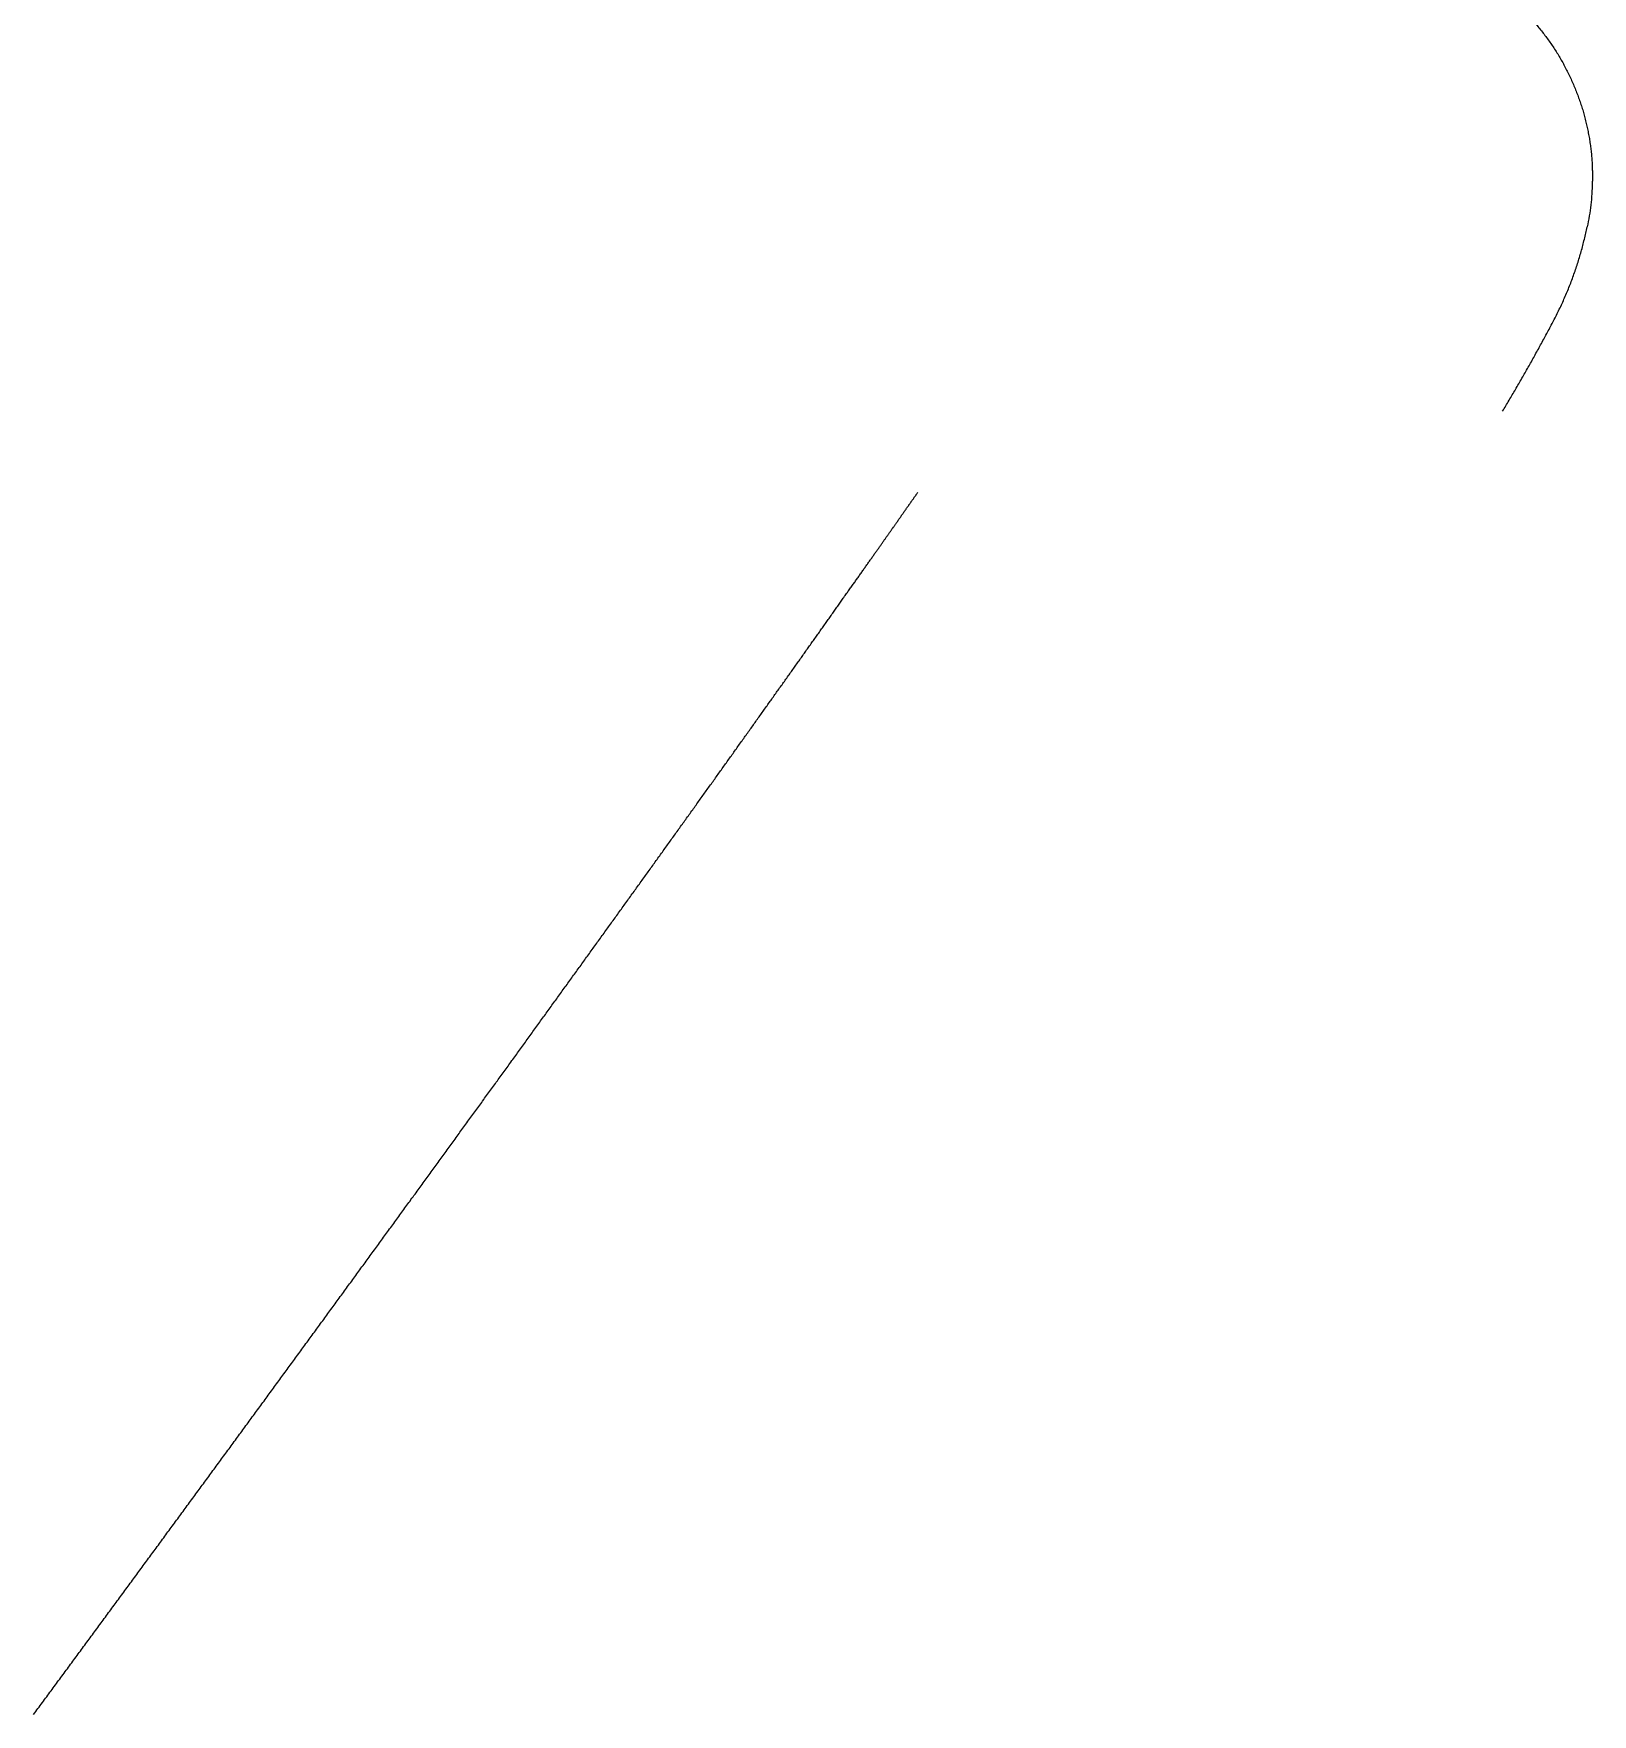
# Model space of a CAD drawing. Extents: x -120222 to -41942, y -19134 to 30932.
# Drawn here: x -97347.63 to -97326.43, y 1629.44 to 1652.3 of the extents above; entities that cross this region are included whole.
import ezdxf

# ---------------------------------------------------------------- set-up
doc = ezdxf.new("R2010")
doc.units = 0
doc.header["$LTSCALE"] = 150
doc.header["$MEASUREMENT"] = 0
doc.linetypes.add('______-18', pattern=[1.2, 0.6, -0.6])
doc.layers.get('0').update_dxf_attribs({"linetype": 'CONTINUOUS'})
doc.layers.add('___B', color=7, linetype='CONTINUOUS')

# ---------------------------------------------------------------- blocks, each defined once
blk = doc.blocks.new('____-248')
at = {"color": 1, "linetype": '______-18', "flags": 128}
blk.add_lwpolyline([(-103766.443, -2895.725, -0.006616), (-103766.35, -2895.67), (-103766.35, -2895.67), (-103766.346, -2895.668), (-103766.343, -2895.666), (-103766.34, -2895.664), (-103766.336, -2895.662), (-103766.333, -2895.66), (-103766.329, -2895.658), (-103766.326, -2895.656), (-103766.322, -2895.654), (-103766.319, -2895.652), (-103766.316, -2895.65), (-103766.312, -2895.648), (-103766.309, -2895.646), (-103766.305, -2895.644), (-103766.302, -2895.642), (-103766.298, -2895.64), (-103766.295, -2895.638), (-103766.291, -2895.636), (-103766.288, -2895.634), (-103766.284, -2895.632), (-103766.281, -2895.63), (-103766.278, -2895.628), (-103766.274, -2895.627), (-103766.271, -2895.625), (-103766.267, -2895.623), (-103766.264, -2895.621), (-103766.26, -2895.619), (-103766.257, -2895.617), (-103766.253, -2895.615), (-103766.25, -2895.613), (-103766.246, -2895.611), (-103766.243, -2895.609), (-103766.239, -2895.607), (-103766.236, -2895.606), (-103766.232, -2895.604), (-103766.229, -2895.602), (-103766.225, -2895.6), (-103766.222, -2895.598), (-103766.218, -2895.596), (-103766.215, -2895.594), (-103766.211, -2895.593), (-103766.208, -2895.591), (-103766.204, -2895.589), (-103766.201, -2895.587), (-103766.197, -2895.585), (-103766.194, -2895.583), (-103766.19, -2895.582), (-103766.187, -2895.58), (-103766.183, -2895.578), (-103766.18, -2895.576), (-103766.176, -2895.574), (-103766.172, -2895.572), (-103766.169, -2895.571), (-103766.165, -2895.569), (-103766.162, -2895.567), (-103766.158, -2895.565), (-103766.155, -2895.563), (-103766.151, -2895.562), (-103766.148, -2895.56), (-103766.144, -2895.558), (-103766.141, -2895.556), (-103766.137, -2895.554), (-103766.133, -2895.553), (-103766.13, -2895.551), (-103766.126, -2895.549), (-103766.123, -2895.547), (-103766.119, -2895.546), (-103766.115, -2895.544), (-103766.112, -2895.542), (-103766.108, -2895.54), (-103766.104, -2895.538), (-103766.1, -2895.537), (-103766.096, -2895.535), (-103766.093, -2895.533), (-103766.089, -2895.531), (-103766.085, -2895.529), (-103766.081, -2895.527), (-103766.077, -2895.525), (-103766.072, -2895.523), (-103766.068, -2895.521), (-103766.064, -2895.519), (-103766.06, -2895.518), (-103766.056, -2895.516), (-103766.051, -2895.514), (-103766.047, -2895.512), (-103766.042, -2895.51), (-103766.038, -2895.508), (-103766.034, -2895.506), (-103766.029, -2895.503), (-103766.024, -2895.501), (-103766.02, -2895.499), (-103766.015, -2895.497), (-103766.011, -2895.495), (-103766.006, -2895.493), (-103766.001, -2895.491), (-103765.996, -2895.489), (-103765.991, -2895.487), (-103765.987, -2895.485), (-103765.982, -2895.482), (-103765.977, -2895.48), (-103765.972, -2895.478), (-103765.967, -2895.476), (-103765.961, -2895.474), (-103765.956, -2895.471), (-103765.951, -2895.469), (-103765.946, -2895.467), (-103765.941, -2895.465), (-103765.935, -2895.462), (-103765.93, -2895.46), (-103765.925, -2895.458), (-103765.919, -2895.456), (-103765.914, -2895.453), (-103765.908, -2895.451), (-103765.903, -2895.449), (-103765.897, -2895.446), (-103765.892, -2895.444), (-103765.886, -2895.442), (-103765.88, -2895.439), (-103765.875, -2895.437), (-103765.869, -2895.434), (-103765.863, -2895.432), (-103765.857, -2895.43), (-103765.851, -2895.427), (-103765.845, -2895.425), (-103765.839, -2895.422), (-103765.833, -2895.42), (-103765.827, -2895.417), (-103765.821, -2895.415), (-103765.815, -2895.412), (-103765.809, -2895.41), (-103765.803, -2895.407), (-103765.796, -2895.405), (-103765.79, -2895.402), (-103765.784, -2895.4), (-103765.777, -2895.397), (-103765.771, -2895.395), (-103765.764, -2895.392), (-103765.758, -2895.39), (-103765.751, -2895.387), (-103765.744, -2895.385), (-103765.738, -2895.383), (-103765.731, -2895.38), (-103765.724, -2895.378), (-103765.717, -2895.375), (-103765.71, -2895.373), (-103765.703, -2895.371), (-103765.696, -2895.368), (-103765.689, -2895.366), (-103765.682, -2895.364), (-103765.675, -2895.361), (-103765.668, -2895.359), (-103765.661, -2895.357), (-103765.653, -2895.354), (-103765.646, -2895.352), (-103765.639, -2895.35), (-103765.631, -2895.347), (-103765.624, -2895.345), (-103765.616, -2895.343), (-103765.609, -2895.341), (-103765.601, -2895.338), (-103765.593, -2895.336), (-103765.586, -2895.334), (-103765.578, -2895.332), (-103765.57, -2895.329), (-103765.562, -2895.327), (-103765.554, -2895.325), (-103765.546, -2895.323), (-103765.538, -2895.321), (-103765.53, -2895.318), (-103765.522, -2895.316), (-103765.514, -2895.314), (-103765.506, -2895.312), (-103765.498, -2895.31), (-103765.489, -2895.308), (-103765.481, -2895.305), (-103765.473, -2895.303), (-103765.464, -2895.301), (-103765.456, -2895.299), (-103765.447, -2895.297), (-103765.439, -2895.295), (-103765.43, -2895.293), (-103765.421, -2895.291), (-103765.413, -2895.289), (-103765.404, -2895.287), (-103765.395, -2895.285), (-103765.386, -2895.283), (-103765.377, -2895.281), (-103765.368, -2895.279), (-103765.359, -2895.277), (-103765.35, -2895.275), (-103765.341, -2895.273), (-103765.332, -2895.271), (-103765.323, -2895.269), (-103765.314, -2895.267), (-103765.304, -2895.265), (-103765.295, -2895.263), (-103765.286, -2895.261), (-103765.277, -2895.259), (-103765.268, -2895.257), (-103765.258, -2895.256), (-103765.249, -2895.254), (-103765.24, -2895.252), (-103765.231, -2895.25), (-103765.221, -2895.249), (-103765.212, -2895.247), (-103765.203, -2895.246), (-103765.194, -2895.244), (-103765.184, -2895.242), (-103765.175, -2895.241), (-103765.166, -2895.239), (-103765.157, -2895.238), (-103765.147, -2895.236), (-103765.138, -2895.235), (-103765.129, -2895.234), (-103765.12, -2895.232), (-103765.11, -2895.231), (-103765.101, -2895.23), (-103765.092, -2895.228), (-103765.082, -2895.227), (-103765.073, -2895.226), (-103765.064, -2895.225), (-103765.055, -2895.223), (-103765.045, -2895.222), (-103765.036, -2895.221), (-103765.027, -2895.22), (-103765.017, -2895.219), (-103765.008, -2895.218), (-103764.999, -2895.217), (-103764.99, -2895.216), (-103764.98, -2895.215), (-103764.971, -2895.214), (-103764.962, -2895.213), (-103764.952, -2895.212), (-103764.943, -2895.212), (-103764.934, -2895.211), (-103764.924, -2895.21), (-103764.915, -2895.209), (-103764.906, -2895.209), (-103764.896, -2895.208), (-103764.887, -2895.207), (-103764.878, -2895.207), (-103764.868, -2895.206), (-103764.859, -2895.205), (-103764.85, -2895.205), (-103764.84, -2895.204), (-103764.831, -2895.204), (-103764.821, -2895.203), (-103764.812, -2895.203), (-103764.803, -2895.202), (-103764.793, -2895.202), (-103764.784, -2895.202), (-103764.775, -2895.201), (-103764.765, -2895.201), (-103764.756, -2895.201), (-103764.747, -2895.201), (-103764.737, -2895.2), (-103764.728, -2895.2), (-103764.728, -2895.2), (-103764.728, -2895.2), (-103764.728, -2895.2, -0.136922), (-103763.093, -2895.62), (-103763.093, -2895.62), (-103763.093, -2895.62, -0.058611), (-103762.508, -2896.056), (-103762.508, -2896.056), (-103762.494, -2896.069), (-103762.48, -2896.083), (-103762.466, -2896.096), (-103762.453, -2896.11), (-103762.439, -2896.123), (-103762.426, -2896.137), (-103762.412, -2896.15), (-103762.399, -2896.164), (-103762.386, -2896.178), (-103762.373, -2896.192), (-103762.36, -2896.206), (-103762.347, -2896.22), (-103762.334, -2896.234), (-103762.321, -2896.249), (-103762.309, -2896.263), (-103762.296, -2896.277), (-103762.284, -2896.292), (-103762.271, -2896.306), (-103762.259, -2896.321), (-103762.247, -2896.336), (-103762.235, -2896.351), (-103762.223, -2896.365), (-103762.211, -2896.38), (-103762.199, -2896.395), (-103762.188, -2896.41), (-103762.176, -2896.426), (-103762.165, -2896.441), (-103762.153, -2896.456), (-103762.142, -2896.471), (-103762.131, -2896.487), (-103762.12, -2896.502), (-103762.109, -2896.518), (-103762.098, -2896.534), (-103762.087, -2896.549), (-103762.076, -2896.565), (-103762.065, -2896.581), (-103762.055, -2896.597), (-103762.044, -2896.613), (-103762.034, -2896.629), (-103762.024, -2896.645), (-103762.013, -2896.662), (-103762.003, -2896.678), (-103761.993, -2896.694), (-103761.984, -2896.711), (-103761.974, -2896.727), (-103761.964, -2896.744), (-103761.954, -2896.761), (-103761.945, -2896.777), (-103761.935, -2896.794), (-103761.926, -2896.811), (-103761.917, -2896.828), (-103761.908, -2896.845), (-103761.899, -2896.863), (-103761.89, -2896.88), (-103761.881, -2896.897), (-103761.872, -2896.914), (-103761.863, -2896.932), (-103761.855, -2896.949), (-103761.846, -2896.967), (-103761.838, -2896.985), (-103761.83, -2897.002), (-103761.821, -2897.02), (-103761.813, -2897.038), (-103761.805, -2897.056), (-103761.797, -2897.074), (-103761.789, -2897.092), (-103761.782, -2897.11), (-103761.774, -2897.128), (-103761.767, -2897.146), (-103761.759, -2897.164), (-103761.752, -2897.183), (-103761.745, -2897.201), (-103761.738, -2897.219), (-103761.731, -2897.237), (-103761.724, -2897.255), (-103761.718, -2897.273), (-103761.711, -2897.292), (-103761.705, -2897.31), (-103761.699, -2897.328), (-103761.692, -2897.346), (-103761.686, -2897.365), (-103761.68, -2897.383), (-103761.675, -2897.401), (-103761.669, -2897.42), (-103761.663, -2897.438), (-103761.658, -2897.456), (-103761.652, -2897.475), (-103761.647, -2897.493), (-103761.642, -2897.512), (-103761.637, -2897.53), (-103761.632, -2897.549), (-103761.627, -2897.567), (-103761.623, -2897.586), (-103761.618, -2897.604), (-103761.614, -2897.623), (-103761.609, -2897.641), (-103761.605, -2897.66), (-103761.601, -2897.678), (-103761.597, -2897.697), (-103761.593, -2897.716), (-103761.589, -2897.734), (-103761.586, -2897.753), (-103761.582, -2897.772), (-103761.579, -2897.79), (-103761.576, -2897.809), (-103761.572, -2897.828), (-103761.569, -2897.847), (-103761.566, -2897.865), (-103761.564, -2897.884), (-103761.561, -2897.903), (-103761.558, -2897.922), (-103761.556, -2897.941), (-103761.554, -2897.959), (-103761.551, -2897.978), (-103761.549, -2897.997), (-103761.547, -2898.016), (-103761.545, -2898.035), (-103761.544, -2898.054), (-103761.542, -2898.073), (-103761.54, -2898.092), (-103761.539, -2898.111), (-103761.538, -2898.13), (-103761.536, -2898.149), (-103761.535, -2898.168), (-103761.534, -2898.187), (-103761.534, -2898.206), (-103761.533, -2898.225), (-103761.532, -2898.244), (-103761.532, -2898.244), (-103761.532, -2898.244), (-103761.532, -2898.244, -0.014107), (-103761.532, -2898.429), (-103761.532, -2898.429), (-103761.532, -2898.429, -0.045125), (-103761.601, -2899.031)], format="xyb", dxfattribs=at)
for points in [[(-103762.753, -2901.537), (-103762.742, -2901.519), (-103762.73, -2901.5), (-103762.719, -2901.482), (-103762.708, -2901.463), (-103762.697, -2901.445), (-103762.686, -2901.426), (-103762.675, -2901.408), (-103762.664, -2901.389), (-103762.653, -2901.371), (-103762.642, -2901.352), (-103762.631, -2901.334), (-103762.62, -2901.315), (-103762.609, -2901.296), (-103762.598, -2901.278), (-103762.587, -2901.259), (-103762.576, -2901.24), (-103762.566, -2901.222), (-103762.555, -2901.203), (-103762.544, -2901.184), (-103762.533, -2901.165), (-103762.522, -2901.147), (-103762.511, -2901.128), (-103762.5, -2901.109), (-103762.49, -2901.09), (-103762.479, -2901.072), (-103762.468, -2901.053), (-103762.457, -2901.034), (-103762.447, -2901.015), (-103762.436, -2900.996), (-103762.425, -2900.977), (-103762.414, -2900.958), (-103762.404, -2900.94), (-103762.393, -2900.921), (-103762.382, -2900.902), (-103762.372, -2900.883), (-103762.361, -2900.864), (-103762.351, -2900.845), (-103762.34, -2900.826), (-103762.329, -2900.807), (-103762.319, -2900.788), (-103762.308, -2900.769), (-103762.298, -2900.75), (-103762.287, -2900.731), (-103762.277, -2900.711), (-103762.266, -2900.692), (-103762.256, -2900.673), (-103762.245, -2900.654), (-103762.235, -2900.635), (-103762.224, -2900.616), (-103762.214, -2900.597), (-103762.203, -2900.577), (-103762.193, -2900.558), (-103762.183, -2900.539), (-103762.172, -2900.52), (-103762.162, -2900.501), (-103762.152, -2900.481), (-103762.141, -2900.462), (-103762.131, -2900.443), (-103762.121, -2900.424), (-103762.11, -2900.404), (-103762.1, -2900.385), (-103762.09, -2900.366), (-103762.079, -2900.346), (-103762.069, -2900.327), (-103762.059, -2900.307), (-103762.049, -2900.288), (-103762.039, -2900.269), (-103762.029, -2900.249), (-103762.019, -2900.23), (-103762.01, -2900.21), (-103762, -2900.19), (-103761.99, -2900.171), (-103761.981, -2900.151), (-103761.971, -2900.132), (-103761.962, -2900.112), (-103761.953, -2900.092), (-103761.944, -2900.073), (-103761.935, -2900.053), (-103761.926, -2900.033), (-103761.917, -2900.013), (-103761.909, -2899.993), (-103761.9, -2899.974), (-103761.891, -2899.954), (-103761.883, -2899.934), (-103761.875, -2899.914), (-103761.866, -2899.894), (-103761.858, -2899.874), (-103761.85, -2899.854), (-103761.842, -2899.834), (-103761.834, -2899.814), (-103761.826, -2899.794), (-103761.819, -2899.774), (-103761.811, -2899.753), (-103761.803, -2899.733), (-103761.796, -2899.713), (-103761.789, -2899.693), (-103761.781, -2899.673), (-103761.774, -2899.652), (-103761.767, -2899.632), (-103761.76, -2899.612), (-103761.753, -2899.591), (-103761.746, -2899.571), (-103761.74, -2899.55), (-103761.733, -2899.53), (-103761.726, -2899.509), (-103761.72, -2899.489), (-103761.714, -2899.468), (-103761.707, -2899.448), (-103761.701, -2899.427), (-103761.695, -2899.407), (-103761.689, -2899.386), (-103761.683, -2899.365), (-103761.677, -2899.345), (-103761.672, -2899.324), (-103761.666, -2899.303), (-103761.661, -2899.282), (-103761.655, -2899.262), (-103761.65, -2899.241), (-103761.645, -2899.22), (-103761.639, -2899.199), (-103761.634, -2899.178), (-103761.629, -2899.157), (-103761.624, -2899.136), (-103761.62, -2899.115), (-103761.615, -2899.094), (-103761.61, -2899.073), (-103761.606, -2899.052), (-103761.601, -2899.031), (-103761.601, -2899.031)], [(-103782.734, -2919.263), (-103782.719, -2919.243), (-103782.704, -2919.223), (-103782.689, -2919.203), (-103782.675, -2919.183), (-103782.66, -2919.163), (-103782.645, -2919.142), (-103782.63, -2919.122), (-103782.615, -2919.102), (-103782.601, -2919.082), (-103782.586, -2919.062), (-103782.571, -2919.042), (-103782.556, -2919.022), (-103782.541, -2919.002), (-103782.527, -2918.982), (-103782.512, -2918.962), (-103782.497, -2918.942), (-103782.482, -2918.922), (-103782.467, -2918.902), (-103782.453, -2918.882), (-103782.438, -2918.862), (-103782.423, -2918.842), (-103782.408, -2918.822), (-103782.394, -2918.802), (-103782.379, -2918.782), (-103782.364, -2918.762), (-103782.349, -2918.741), (-103782.334, -2918.721), (-103782.32, -2918.701), (-103782.305, -2918.681), (-103782.29, -2918.661), (-103782.275, -2918.641), (-103782.26, -2918.621), (-103782.246, -2918.601), (-103782.231, -2918.581), (-103782.216, -2918.561), (-103782.201, -2918.541), (-103782.187, -2918.521), (-103782.172, -2918.501), (-103782.157, -2918.481), (-103782.142, -2918.461), (-103782.127, -2918.441), (-103782.113, -2918.421), (-103782.098, -2918.401), (-103782.083, -2918.381), (-103782.068, -2918.36), (-103782.053, -2918.34), (-103782.039, -2918.32), (-103782.024, -2918.3), (-103782.009, -2918.28), (-103781.994, -2918.26), (-103781.98, -2918.24), (-103781.965, -2918.22), (-103781.95, -2918.2), (-103781.935, -2918.18), (-103781.92, -2918.16), (-103781.906, -2918.14), (-103781.891, -2918.12), (-103781.876, -2918.1), (-103781.861, -2918.08), (-103781.847, -2918.06), (-103781.832, -2918.04), (-103781.817, -2918.019), (-103781.802, -2917.999), (-103781.787, -2917.979), (-103781.773, -2917.959), (-103781.758, -2917.939), (-103781.743, -2917.919), (-103781.728, -2917.899), (-103781.714, -2917.879), (-103781.699, -2917.859), (-103781.684, -2917.839), (-103781.669, -2917.819), (-103781.655, -2917.799), (-103781.64, -2917.779), (-103781.625, -2917.759), (-103781.61, -2917.739), (-103781.596, -2917.719), (-103781.581, -2917.699), (-103781.566, -2917.679), (-103781.551, -2917.659), (-103781.537, -2917.639), (-103781.522, -2917.619), (-103781.507, -2917.599), (-103781.492, -2917.579), (-103781.478, -2917.559), (-103781.463, -2917.539), (-103781.448, -2917.519), (-103781.434, -2917.499), (-103781.419, -2917.479), (-103781.404, -2917.459), (-103781.389, -2917.439), (-103781.375, -2917.419), (-103781.36, -2917.399), (-103781.345, -2917.379), (-103781.331, -2917.359), (-103781.316, -2917.339), (-103781.301, -2917.319), (-103781.287, -2917.299), (-103781.272, -2917.279), (-103781.257, -2917.259), (-103781.243, -2917.239), (-103781.228, -2917.219), (-103781.213, -2917.199), (-103781.198, -2917.179), (-103781.184, -2917.159), (-103781.169, -2917.139), (-103781.154, -2917.119), (-103781.14, -2917.099), (-103781.125, -2917.079), (-103781.111, -2917.059), (-103781.096, -2917.039), (-103781.081, -2917.019), (-103781.067, -2917), (-103781.052, -2916.98), (-103781.037, -2916.96), (-103781.023, -2916.94), (-103781.008, -2916.92), (-103780.993, -2916.9), (-103780.979, -2916.88), (-103780.964, -2916.86), (-103780.949, -2916.84), (-103780.935, -2916.82), (-103780.92, -2916.8), (-103780.906, -2916.78), (-103780.891, -2916.761), (-103780.876, -2916.741), (-103780.862, -2916.721), (-103780.847, -2916.701), (-103780.832, -2916.681), (-103780.818, -2916.661), (-103780.803, -2916.641), (-103780.789, -2916.621), (-103780.774, -2916.601), (-103780.759, -2916.582), (-103780.745, -2916.562), (-103780.73, -2916.542), (-103780.716, -2916.522), (-103780.701, -2916.502), (-103780.687, -2916.482), (-103780.672, -2916.462), (-103780.657, -2916.443), (-103780.643, -2916.423), (-103780.628, -2916.403), (-103780.614, -2916.383), (-103780.599, -2916.363), (-103780.585, -2916.343), (-103780.57, -2916.323), (-103780.555, -2916.304), (-103780.541, -2916.284), (-103780.526, -2916.264), (-103780.512, -2916.244), (-103780.497, -2916.224), (-103780.483, -2916.204), (-103780.468, -2916.185), (-103780.454, -2916.165), (-103780.439, -2916.145), (-103780.424, -2916.125), (-103780.41, -2916.105), (-103780.395, -2916.086), (-103780.381, -2916.066), (-103780.366, -2916.046), (-103780.352, -2916.026), (-103780.337, -2916.006), (-103780.323, -2915.987), (-103780.308, -2915.967), (-103780.294, -2915.947), (-103780.279, -2915.927), (-103780.265, -2915.907), (-103780.25, -2915.888), (-103780.236, -2915.868), (-103780.221, -2915.848), (-103780.207, -2915.828), (-103780.192, -2915.809), (-103780.178, -2915.789), (-103780.163, -2915.769), (-103780.149, -2915.749), (-103780.134, -2915.73), (-103780.12, -2915.71), (-103780.105, -2915.69), (-103780.091, -2915.67), (-103780.076, -2915.651), (-103780.062, -2915.631), (-103780.047, -2915.611), (-103780.033, -2915.591), (-103780.018, -2915.572), (-103780.004, -2915.552), (-103779.989, -2915.532), (-103779.975, -2915.512), (-103779.961, -2915.493), (-103779.946, -2915.473), (-103779.932, -2915.453), (-103779.917, -2915.433), (-103779.903, -2915.414), (-103779.888, -2915.394), (-103779.874, -2915.374), (-103779.859, -2915.355), (-103779.845, -2915.335), (-103779.831, -2915.315), (-103779.816, -2915.296), (-103779.802, -2915.276), (-103779.787, -2915.256), (-103779.773, -2915.237), (-103779.759, -2915.217), (-103779.744, -2915.197), (-103779.73, -2915.178), (-103779.715, -2915.158), (-103779.701, -2915.138), (-103779.687, -2915.119), (-103779.672, -2915.099), (-103779.658, -2915.079), (-103779.643, -2915.06), (-103779.629, -2915.04), (-103779.615, -2915.02), (-103779.6, -2915.001), (-103779.586, -2914.981), (-103779.572, -2914.962), (-103779.557, -2914.942), (-103779.543, -2914.922), (-103779.529, -2914.903), (-103779.514, -2914.883), (-103779.5, -2914.864), (-103779.486, -2914.844), (-103779.471, -2914.824), (-103779.457, -2914.805), (-103779.443, -2914.785), (-103779.428, -2914.766), (-103779.414, -2914.746), (-103779.4, -2914.727), (-103779.385, -2914.707), (-103779.371, -2914.687), (-103779.357, -2914.668), (-103779.342, -2914.648), (-103779.328, -2914.629), (-103779.314, -2914.609), (-103779.3, -2914.59), (-103779.285, -2914.57), (-103779.271, -2914.551), (-103779.257, -2914.531), (-103779.242, -2914.512), (-103779.228, -2914.492), (-103779.214, -2914.473), (-103779.2, -2914.453), (-103779.185, -2914.434), (-103779.171, -2914.414), (-103779.157, -2914.395), (-103779.143, -2914.375), (-103779.128, -2914.356), (-103779.114, -2914.336), (-103779.1, -2914.317), (-103779.086, -2914.297), (-103779.072, -2914.278), (-103779.057, -2914.258), (-103779.043, -2914.239), (-103779.029, -2914.22), (-103779.015, -2914.2), (-103779, -2914.181), (-103778.986, -2914.161), (-103778.972, -2914.142), (-103778.958, -2914.122), (-103778.944, -2914.103), (-103778.929, -2914.084), (-103778.915, -2914.064), (-103778.901, -2914.045), (-103778.887, -2914.025), (-103778.873, -2914.006), (-103778.859, -2913.987), (-103778.844, -2913.967), (-103778.83, -2913.948), (-103778.816, -2913.928), (-103778.802, -2913.909), (-103778.788, -2913.89), (-103778.774, -2913.87), (-103778.76, -2913.851), (-103778.745, -2913.832), (-103778.731, -2913.812), (-103778.717, -2913.793), (-103778.703, -2913.774), (-103778.689, -2913.754), (-103778.675, -2913.735), (-103778.661, -2913.716), (-103778.647, -2913.696), (-103778.632, -2913.677), (-103778.618, -2913.658), (-103778.604, -2913.638), (-103778.59, -2913.619), (-103778.576, -2913.6), (-103778.562, -2913.58), (-103778.548, -2913.561), (-103778.534, -2913.542), (-103778.52, -2913.523), (-103778.506, -2913.503), (-103778.492, -2913.484), (-103778.478, -2913.465), (-103778.464, -2913.445), (-103778.449, -2913.426), (-103778.435, -2913.407), (-103778.421, -2913.388), (-103778.407, -2913.368), (-103778.393, -2913.349), (-103778.379, -2913.33), (-103778.365, -2913.311), (-103778.351, -2913.292), (-103778.337, -2913.272), (-103778.323, -2913.253), (-103778.309, -2913.234), (-103778.295, -2913.215), (-103778.281, -2913.195), (-103778.267, -2913.176), (-103778.253, -2913.157), (-103778.239, -2913.138), (-103778.225, -2913.119), (-103778.211, -2913.099), (-103778.197, -2913.08), (-103778.183, -2913.061), (-103778.169, -2913.042), (-103778.155, -2913.023), (-103778.141, -2913.004), (-103778.127, -2912.984), (-103778.113, -2912.965), (-103778.099, -2912.946), (-103778.085, -2912.927), (-103778.072, -2912.908), (-103778.058, -2912.889), (-103778.044, -2912.87), (-103778.03, -2912.85), (-103778.016, -2912.831), (-103778.002, -2912.812), (-103777.988, -2912.793), (-103777.974, -2912.774), (-103777.96, -2912.755), (-103777.946, -2912.736), (-103777.932, -2912.717), (-103777.918, -2912.698), (-103777.905, -2912.679), (-103777.891, -2912.66), (-103777.877, -2912.641), (-103777.863, -2912.622), (-103777.849, -2912.603), (-103777.835, -2912.584), (-103777.821, -2912.565), (-103777.808, -2912.546), (-103777.794, -2912.527), (-103777.78, -2912.508), (-103777.766, -2912.489), (-103777.752, -2912.47), (-103777.739, -2912.451), (-103777.725, -2912.432), (-103777.711, -2912.413), (-103777.697, -2912.394), (-103777.683, -2912.375), (-103777.67, -2912.356), (-103777.656, -2912.337), (-103777.642, -2912.318), (-103777.628, -2912.299), (-103777.614, -2912.28), (-103777.601, -2912.261), (-103777.587, -2912.243), (-103777.573, -2912.224), (-103777.56, -2912.205), (-103777.546, -2912.186), (-103777.532, -2912.167), (-103777.518, -2912.148), (-103777.505, -2912.129), (-103777.491, -2912.111), (-103777.477, -2912.092), (-103777.464, -2912.073), (-103777.45, -2912.054), (-103777.436, -2912.035), (-103777.422, -2912.016), (-103777.409, -2911.998), (-103777.395, -2911.979), (-103777.381, -2911.96), (-103777.368, -2911.941), (-103777.354, -2911.923), (-103777.341, -2911.904), (-103777.327, -2911.885), (-103777.313, -2911.866), (-103777.3, -2911.847), (-103777.286, -2911.829), (-103777.272, -2911.81), (-103777.259, -2911.791), (-103777.245, -2911.773), (-103777.232, -2911.754), (-103777.218, -2911.735), (-103777.204, -2911.717), (-103777.191, -2911.698), (-103777.177, -2911.679), (-103777.164, -2911.66), (-103777.15, -2911.642), (-103777.137, -2911.623), (-103777.123, -2911.605), (-103777.11, -2911.586), (-103777.096, -2911.567), (-103777.082, -2911.549), (-103777.069, -2911.53), (-103777.055, -2911.511), (-103777.042, -2911.493), (-103777.028, -2911.474), (-103777.015, -2911.456), (-103777.001, -2911.437), (-103776.988, -2911.418), (-103776.974, -2911.4), (-103776.961, -2911.381), (-103776.947, -2911.363), (-103776.934, -2911.344), (-103776.921, -2911.326), (-103776.907, -2911.307), (-103776.894, -2911.289), (-103776.88, -2911.27), (-103776.867, -2911.252), (-103776.853, -2911.233), (-103776.84, -2911.215), (-103776.826, -2911.196), (-103776.813, -2911.178), (-103776.8, -2911.159), (-103776.786, -2911.141), (-103776.773, -2911.122), (-103776.759, -2911.104), (-103776.746, -2911.085), (-103776.733, -2911.067), (-103776.719, -2911.048), (-103776.706, -2911.03), (-103776.693, -2911.012), (-103776.679, -2910.993), (-103776.666, -2910.975), (-103776.652, -2910.956), (-103776.639, -2910.938), (-103776.626, -2910.92), (-103776.612, -2910.901), (-103776.599, -2910.883), (-103776.586, -2910.864), (-103776.573, -2910.846), (-103776.559, -2910.828), (-103776.546, -2910.809), (-103776.533, -2910.791), (-103776.519, -2910.773), (-103776.506, -2910.754), (-103776.493, -2910.736), (-103776.48, -2910.718), (-103776.466, -2910.699), (-103776.453, -2910.681), (-103776.44, -2910.663), (-103776.426, -2910.645), (-103776.413, -2910.626), (-103776.4, -2910.608), (-103776.387, -2910.59), (-103776.374, -2910.572), (-103776.36, -2910.553), (-103776.347, -2910.535), (-103776.334, -2910.517), (-103776.321, -2910.499), (-103776.308, -2910.48), (-103776.294, -2910.462), (-103776.281, -2910.444), (-103776.268, -2910.426), (-103776.255, -2910.408), (-103776.242, -2910.39), (-103776.229, -2910.371), (-103776.215, -2910.353), (-103776.202, -2910.335), (-103776.189, -2910.317), (-103776.176, -2910.299), (-103776.163, -2910.281), (-103776.15, -2910.263), (-103776.137, -2910.245), (-103776.124, -2910.226), (-103776.11, -2910.208), (-103776.097, -2910.19), (-103776.084, -2910.172), (-103776.071, -2910.154), (-103776.058, -2910.136), (-103776.045, -2910.118), (-103776.032, -2910.1), (-103776.019, -2910.082), (-103776.006, -2910.064), (-103775.993, -2910.046), (-103775.98, -2910.028), (-103775.967, -2910.01), (-103775.954, -2909.992), (-103775.941, -2909.974), (-103775.928, -2909.956), (-103775.915, -2909.938), (-103775.902, -2909.92), (-103775.889, -2909.902), (-103775.876, -2909.885), (-103775.863, -2909.867), (-103775.85, -2909.849), (-103775.837, -2909.831), (-103775.824, -2909.813), (-103775.811, -2909.795), (-103775.799, -2909.777), (-103775.786, -2909.759), (-103775.773, -2909.742), (-103775.76, -2909.724), (-103775.747, -2909.706), (-103775.734, -2909.688), (-103775.721, -2909.67), (-103775.708, -2909.652), (-103775.695, -2909.635), (-103775.683, -2909.617), (-103775.67, -2909.599), (-103775.657, -2909.581), (-103775.644, -2909.564), (-103775.631, -2909.546), (-103775.618, -2909.528), (-103775.606, -2909.51), (-103775.593, -2909.493), (-103775.58, -2909.475), (-103775.567, -2909.457), (-103775.555, -2909.44), (-103775.542, -2909.422), (-103775.529, -2909.404), (-103775.516, -2909.387), (-103775.503, -2909.369), (-103775.491, -2909.351), (-103775.478, -2909.334), (-103775.465, -2909.316), (-103775.453, -2909.298), (-103775.44, -2909.281), (-103775.427, -2909.263), (-103775.414, -2909.246), (-103775.402, -2909.228), (-103775.389, -2909.21), (-103775.376, -2909.193), (-103775.364, -2909.175), (-103775.351, -2909.158), (-103775.338, -2909.14), (-103775.326, -2909.123), (-103775.313, -2909.105), (-103775.3, -2909.088), (-103775.288, -2909.07), (-103775.275, -2909.053), (-103775.263, -2909.035), (-103775.25, -2909.018), (-103775.237, -2909), (-103775.225, -2908.983), (-103775.212, -2908.965), (-103775.2, -2908.948), (-103775.187, -2908.93), (-103775.174, -2908.913), (-103775.162, -2908.896), (-103775.149, -2908.878), (-103775.137, -2908.861), (-103775.124, -2908.843), (-103775.112, -2908.826), (-103775.099, -2908.809), (-103775.087, -2908.791), (-103775.074, -2908.774), (-103775.062, -2908.757), (-103775.049, -2908.739), (-103775.037, -2908.722), (-103775.024, -2908.705), (-103775.012, -2908.687), (-103774.999, -2908.67), (-103774.987, -2908.653), (-103774.974, -2908.636), (-103774.962, -2908.618), (-103774.949, -2908.601), (-103774.937, -2908.584), (-103774.925, -2908.566), (-103774.912, -2908.549), (-103774.9, -2908.532), (-103774.887, -2908.515), (-103774.875, -2908.498), (-103774.863, -2908.48), (-103774.85, -2908.463), (-103774.838, -2908.446), (-103774.825, -2908.429), (-103774.813, -2908.412), (-103774.801, -2908.395), (-103774.788, -2908.377), (-103774.776, -2908.36), (-103774.764, -2908.343), (-103774.751, -2908.326), (-103774.739, -2908.309), (-103774.727, -2908.292), (-103774.714, -2908.275), (-103774.702, -2908.258), (-103774.69, -2908.241), (-103774.678, -2908.223), (-103774.665, -2908.206), (-103774.653, -2908.189), (-103774.641, -2908.172), (-103774.629, -2908.155), (-103774.616, -2908.138), (-103774.604, -2908.121), (-103774.592, -2908.104), (-103774.58, -2908.087), (-103774.567, -2908.07), (-103774.555, -2908.053), (-103774.543, -2908.037), (-103774.531, -2908.02), (-103774.519, -2908.003), (-103774.507, -2907.986), (-103774.494, -2907.969), (-103774.482, -2907.952), (-103774.47, -2907.935), (-103774.458, -2907.918), (-103774.446, -2907.901), (-103774.434, -2907.885), (-103774.422, -2907.868), (-103774.41, -2907.851), (-103774.397, -2907.834), (-103774.385, -2907.817), (-103774.373, -2907.801), (-103774.361, -2907.784), (-103774.349, -2907.767), (-103774.337, -2907.75), (-103774.325, -2907.733), (-103774.313, -2907.717), (-103774.301, -2907.7), (-103774.289, -2907.683), (-103774.277, -2907.667), (-103774.265, -2907.65), (-103774.253, -2907.633), (-103774.241, -2907.617), (-103774.229, -2907.6), (-103774.217, -2907.583), (-103774.205, -2907.567), (-103774.193, -2907.55), (-103774.181, -2907.533), (-103774.169, -2907.517), (-103774.158, -2907.5), (-103774.146, -2907.484), (-103774.134, -2907.467), (-103774.122, -2907.45), (-103774.11, -2907.434), (-103774.098, -2907.417), (-103774.086, -2907.401), (-103774.074, -2907.384), (-103774.063, -2907.368), (-103774.051, -2907.351), (-103774.039, -2907.335), (-103774.027, -2907.318), (-103774.015, -2907.302), (-103774.003, -2907.285), (-103773.992, -2907.269), (-103773.98, -2907.252), (-103773.968, -2907.236), (-103773.956, -2907.22), (-103773.944, -2907.203), (-103773.933, -2907.187), (-103773.921, -2907.17), (-103773.909, -2907.154), (-103773.897, -2907.138), (-103773.886, -2907.121), (-103773.874, -2907.105), (-103773.862, -2907.089), (-103773.851, -2907.072), (-103773.839, -2907.056), (-103773.827, -2907.04), (-103773.816, -2907.023), (-103773.804, -2907.007), (-103773.792, -2906.991), (-103773.781, -2906.975), (-103773.769, -2906.958), (-103773.757, -2906.942), (-103773.746, -2906.926), (-103773.734, -2906.91), (-103773.723, -2906.894), (-103773.711, -2906.877), (-103773.699, -2906.861), (-103773.688, -2906.845), (-103773.676, -2906.829), (-103773.665, -2906.813), (-103773.653, -2906.797), (-103773.641, -2906.78), (-103773.63, -2906.764), (-103773.618, -2906.748), (-103773.607, -2906.732), (-103773.595, -2906.716), (-103773.584, -2906.7), (-103773.572, -2906.684), (-103773.561, -2906.668), (-103773.549, -2906.652), (-103773.538, -2906.636), (-103773.526, -2906.62), (-103773.515, -2906.604), (-103773.504, -2906.588), (-103773.492, -2906.572), (-103773.481, -2906.556), (-103773.469, -2906.54), (-103773.458, -2906.524), (-103773.446, -2906.508), (-103773.435, -2906.492), (-103773.424, -2906.476), (-103773.412, -2906.46), (-103773.401, -2906.444), (-103773.39, -2906.428), (-103773.378, -2906.413), (-103773.367, -2906.397), (-103773.356, -2906.381), (-103773.344, -2906.365), (-103773.333, -2906.349), (-103773.322, -2906.333), (-103773.31, -2906.318), (-103773.299, -2906.302), (-103773.288, -2906.286), (-103773.276, -2906.27), (-103773.265, -2906.254), (-103773.254, -2906.239), (-103773.243, -2906.223), (-103773.231, -2906.207), (-103773.22, -2906.191), (-103773.209, -2906.176), (-103773.198, -2906.16), (-103773.187, -2906.144), (-103773.175, -2906.129), (-103773.164, -2906.113), (-103773.153, -2906.097), (-103773.142, -2906.082), (-103773.131, -2906.066), (-103773.119, -2906.05), (-103773.108, -2906.035), (-103773.097, -2906.019), (-103773.086, -2906.004), (-103773.075, -2905.988), (-103773.064, -2905.973), (-103773.053, -2905.957), (-103773.042, -2905.942), (-103773.031, -2905.926), (-103773.02, -2905.911), (-103773.009, -2905.895), (-103772.998, -2905.88), (-103772.987, -2905.864), (-103772.975, -2905.849), (-103772.964, -2905.833), (-103772.953, -2905.818), (-103772.942, -2905.802), (-103772.932, -2905.787), (-103772.921, -2905.772), (-103772.91, -2905.756), (-103772.899, -2905.741), (-103772.888, -2905.726), (-103772.877, -2905.71), (-103772.866, -2905.695), (-103772.855, -2905.68), (-103772.844, -2905.664), (-103772.833, -2905.649), (-103772.822, -2905.634), (-103772.811, -2905.619), (-103772.801, -2905.603), (-103772.79, -2905.588), (-103772.779, -2905.573), (-103772.768, -2905.558), (-103772.757, -2905.543), (-103772.746, -2905.527), (-103772.736, -2905.512), (-103772.725, -2905.497), (-103772.714, -2905.482), (-103772.703, -2905.467), (-103772.693, -2905.452), (-103772.682, -2905.437), (-103772.671, -2905.422), (-103772.66, -2905.406), (-103772.65, -2905.391), (-103772.639, -2905.376), (-103772.628, -2905.361), (-103772.618, -2905.346), (-103772.607, -2905.331), (-103772.596, -2905.316), (-103772.586, -2905.301), (-103772.575, -2905.286), (-103772.564, -2905.271), (-103772.554, -2905.257), (-103772.543, -2905.242), (-103772.532, -2905.227), (-103772.522, -2905.212), (-103772.511, -2905.197), (-103772.501, -2905.182), (-103772.49, -2905.167), (-103772.48, -2905.152), (-103772.469, -2905.138), (-103772.458, -2905.123), (-103772.448, -2905.108), (-103772.437, -2905.093), (-103772.427, -2905.078), (-103772.416, -2905.064), (-103772.406, -2905.049), (-103772.395, -2905.034), (-103772.385, -2905.019), (-103772.375, -2905.005), (-103772.364, -2904.99), (-103772.354, -2904.975), (-103772.343, -2904.961), (-103772.333, -2904.946), (-103772.322, -2904.931), (-103772.312, -2904.917), (-103772.302, -2904.902), (-103772.291, -2904.887), (-103772.281, -2904.873), (-103772.27, -2904.858), (-103772.26, -2904.844), (-103772.25, -2904.829), (-103772.239, -2904.815), (-103772.229, -2904.8), (-103772.219, -2904.785), (-103772.209, -2904.771), (-103772.198, -2904.756), (-103772.188, -2904.742), (-103772.178, -2904.728), (-103772.167, -2904.713), (-103772.157, -2904.699), (-103772.147, -2904.684), (-103772.137, -2904.67), (-103772.127, -2904.655), (-103772.116, -2904.641), (-103772.106, -2904.627), (-103772.096, -2904.612), (-103772.086, -2904.598), (-103772.076, -2904.584), (-103772.065, -2904.569), (-103772.055, -2904.555), (-103772.045, -2904.541), (-103772.035, -2904.526), (-103772.025, -2904.512), (-103772.015, -2904.498), (-103772.005, -2904.484), (-103771.995, -2904.469), (-103771.985, -2904.455), (-103771.975, -2904.441), (-103771.964, -2904.427), (-103771.954, -2904.412), (-103771.944, -2904.398), (-103771.934, -2904.384), (-103771.924, -2904.37), (-103771.914, -2904.356), (-103771.904, -2904.342), (-103771.894, -2904.328), (-103771.884, -2904.314), (-103771.874, -2904.299), (-103771.864, -2904.285), (-103771.855, -2904.271), (-103771.845, -2904.257), (-103771.835, -2904.244), (-103771.825, -2904.23), (-103771.815, -2904.216), (-103771.806, -2904.202), (-103771.796, -2904.189), (-103771.786, -2904.175), (-103771.777, -2904.161), (-103771.767, -2904.148), (-103771.758, -2904.135), (-103771.748, -2904.121), (-103771.739, -2904.108), (-103771.73, -2904.095), (-103771.72, -2904.082), (-103771.711, -2904.069), (-103771.702, -2904.055), (-103771.693, -2904.043), (-103771.684, -2904.03), (-103771.675, -2904.017), (-103771.665, -2904.004), (-103771.657, -2903.991), (-103771.648, -2903.979), (-103771.639, -2903.966), (-103771.63, -2903.954), (-103771.621, -2903.941), (-103771.612, -2903.929), (-103771.604, -2903.916), (-103771.595, -2903.904), (-103771.586, -2903.892), (-103771.578, -2903.88), (-103771.569, -2903.868), (-103771.561, -2903.856), (-103771.552, -2903.844), (-103771.544, -2903.832), (-103771.536, -2903.82), (-103771.527, -2903.808), (-103771.519, -2903.797), (-103771.511, -2903.785), (-103771.503, -2903.773), (-103771.494, -2903.762), (-103771.486, -2903.75), (-103771.478, -2903.739), (-103771.47, -2903.728), (-103771.462, -2903.716), (-103771.454, -2903.705), (-103771.447, -2903.694), (-103771.439, -2903.683), (-103771.431, -2903.672), (-103771.423, -2903.661), (-103771.416, -2903.65), (-103771.408, -2903.639), (-103771.4, -2903.628), (-103771.393, -2903.618), (-103771.385, -2903.607), (-103771.378, -2903.597), (-103771.371, -2903.586), (-103771.363, -2903.576), (-103771.356, -2903.565), (-103771.349, -2903.555), (-103771.341, -2903.545), (-103771.334, -2903.534), (-103771.327, -2903.524), (-103771.32, -2903.514), (-103771.313, -2903.504), (-103771.306, -2903.494), (-103771.299, -2903.484), (-103771.292, -2903.475), (-103771.285, -2903.465), (-103771.278, -2903.455), (-103771.272, -2903.446), (-103771.265, -2903.436), (-103771.258, -2903.427), (-103771.252, -2903.417), (-103771.245, -2903.408), (-103771.239, -2903.399), (-103771.232, -2903.389), (-103771.226, -2903.38), (-103771.219, -2903.371), (-103771.213, -2903.362), (-103771.207, -2903.353), (-103771.2, -2903.344), (-103771.194, -2903.335), (-103771.188, -2903.327), (-103771.182, -2903.318), (-103771.176, -2903.309), (-103771.17, -2903.301), (-103771.164, -2903.292), (-103771.158, -2903.284), (-103771.152, -2903.276), (-103771.146, -2903.267), (-103771.14, -2903.259), (-103771.135, -2903.251), (-103771.129, -2903.243), (-103771.123, -2903.235), (-103771.118, -2903.227), (-103771.112, -2903.219), (-103771.107, -2903.211), (-103771.101, -2903.203), (-103771.096, -2903.196), (-103771.091, -2903.188), (-103771.085, -2903.181), (-103771.08, -2903.173), (-103771.075, -2903.166), (-103771.07, -2903.158), (-103771.064, -2903.151), (-103771.059, -2903.144), (-103771.054, -2903.137), (-103771.049, -2903.13), (-103771.044, -2903.122), (-103771.04, -2903.116), (-103771.035, -2903.109), (-103771.03, -2903.102), (-103771.025, -2903.095), (-103771.02, -2903.088), (-103771.016, -2903.082), (-103771.011, -2903.075), (-103771.007, -2903.069), (-103771.002, -2903.062), (-103770.998, -2903.056), (-103770.993, -2903.05), (-103770.989, -2903.043), (-103770.985, -2903.037), (-103770.98, -2903.031), (-103770.976, -2903.025), (-103770.972, -2903.019), (-103770.968, -2903.013), (-103770.964, -2903.007), (-103770.96, -2903.002), (-103770.955, -2902.996), (-103770.951, -2902.99), (-103770.947, -2902.984), (-103770.943, -2902.978), (-103770.939, -2902.973), (-103770.935, -2902.967), (-103770.931, -2902.961), (-103770.927, -2902.955), (-103770.923, -2902.949), (-103770.919, -2902.944), (-103770.915, -2902.938), (-103770.911, -2902.932), (-103770.907, -2902.926), (-103770.903, -2902.921), (-103770.899, -2902.915), (-103770.895, -2902.909), (-103770.891, -2902.903), (-103770.887, -2902.898), (-103770.883, -2902.892), (-103770.879, -2902.886), (-103770.875, -2902.88), (-103770.871, -2902.875), (-103770.867, -2902.869), (-103770.863, -2902.863), (-103770.859, -2902.858), (-103770.855, -2902.852), (-103770.851, -2902.846), (-103770.847, -2902.84), (-103770.843, -2902.835), (-103770.839, -2902.829), (-103770.835, -2902.823), (-103770.831, -2902.818), (-103770.827, -2902.812), (-103770.823, -2902.806), (-103770.819, -2902.8), (-103770.815, -2902.795), (-103770.811, -2902.789), (-103770.807, -2902.783), (-103770.803, -2902.778), (-103770.799, -2902.772), (-103770.795, -2902.766), (-103770.791, -2902.761), (-103770.787, -2902.755), (-103770.783, -2902.749), (-103770.779, -2902.744), (-103770.775, -2902.738), (-103770.771, -2902.732), (-103770.767, -2902.727), (-103770.763, -2902.721), (-103770.759, -2902.715), (-103770.755, -2902.71), (-103770.751, -2902.704), (-103770.747, -2902.699), (-103770.743, -2902.693), (-103770.739, -2902.687), (-103770.735, -2902.682), (-103770.731, -2902.676), (-103770.728, -2902.67), (-103770.724, -2902.665), (-103770.72, -2902.659), (-103770.716, -2902.654), (-103770.712, -2902.648), (-103770.708, -2902.642), (-103770.708, -2902.642)]]:
    blk.add_lwpolyline(points, dxfattribs=at)
blk = doc.blocks.new('____-250')
at = {"color": 1}
blk.add_blockref('____-248', (0, 0), dxfattribs=at)

msp = doc.modelspace()

# ---------------------------------------------------------------- block references
at = {"layer": '___B', "color": 0}
msp.add_blockref('____-250', (6435.10495, 4548.69799), dxfattribs=at)

doc.saveas('drawing.dxf')
